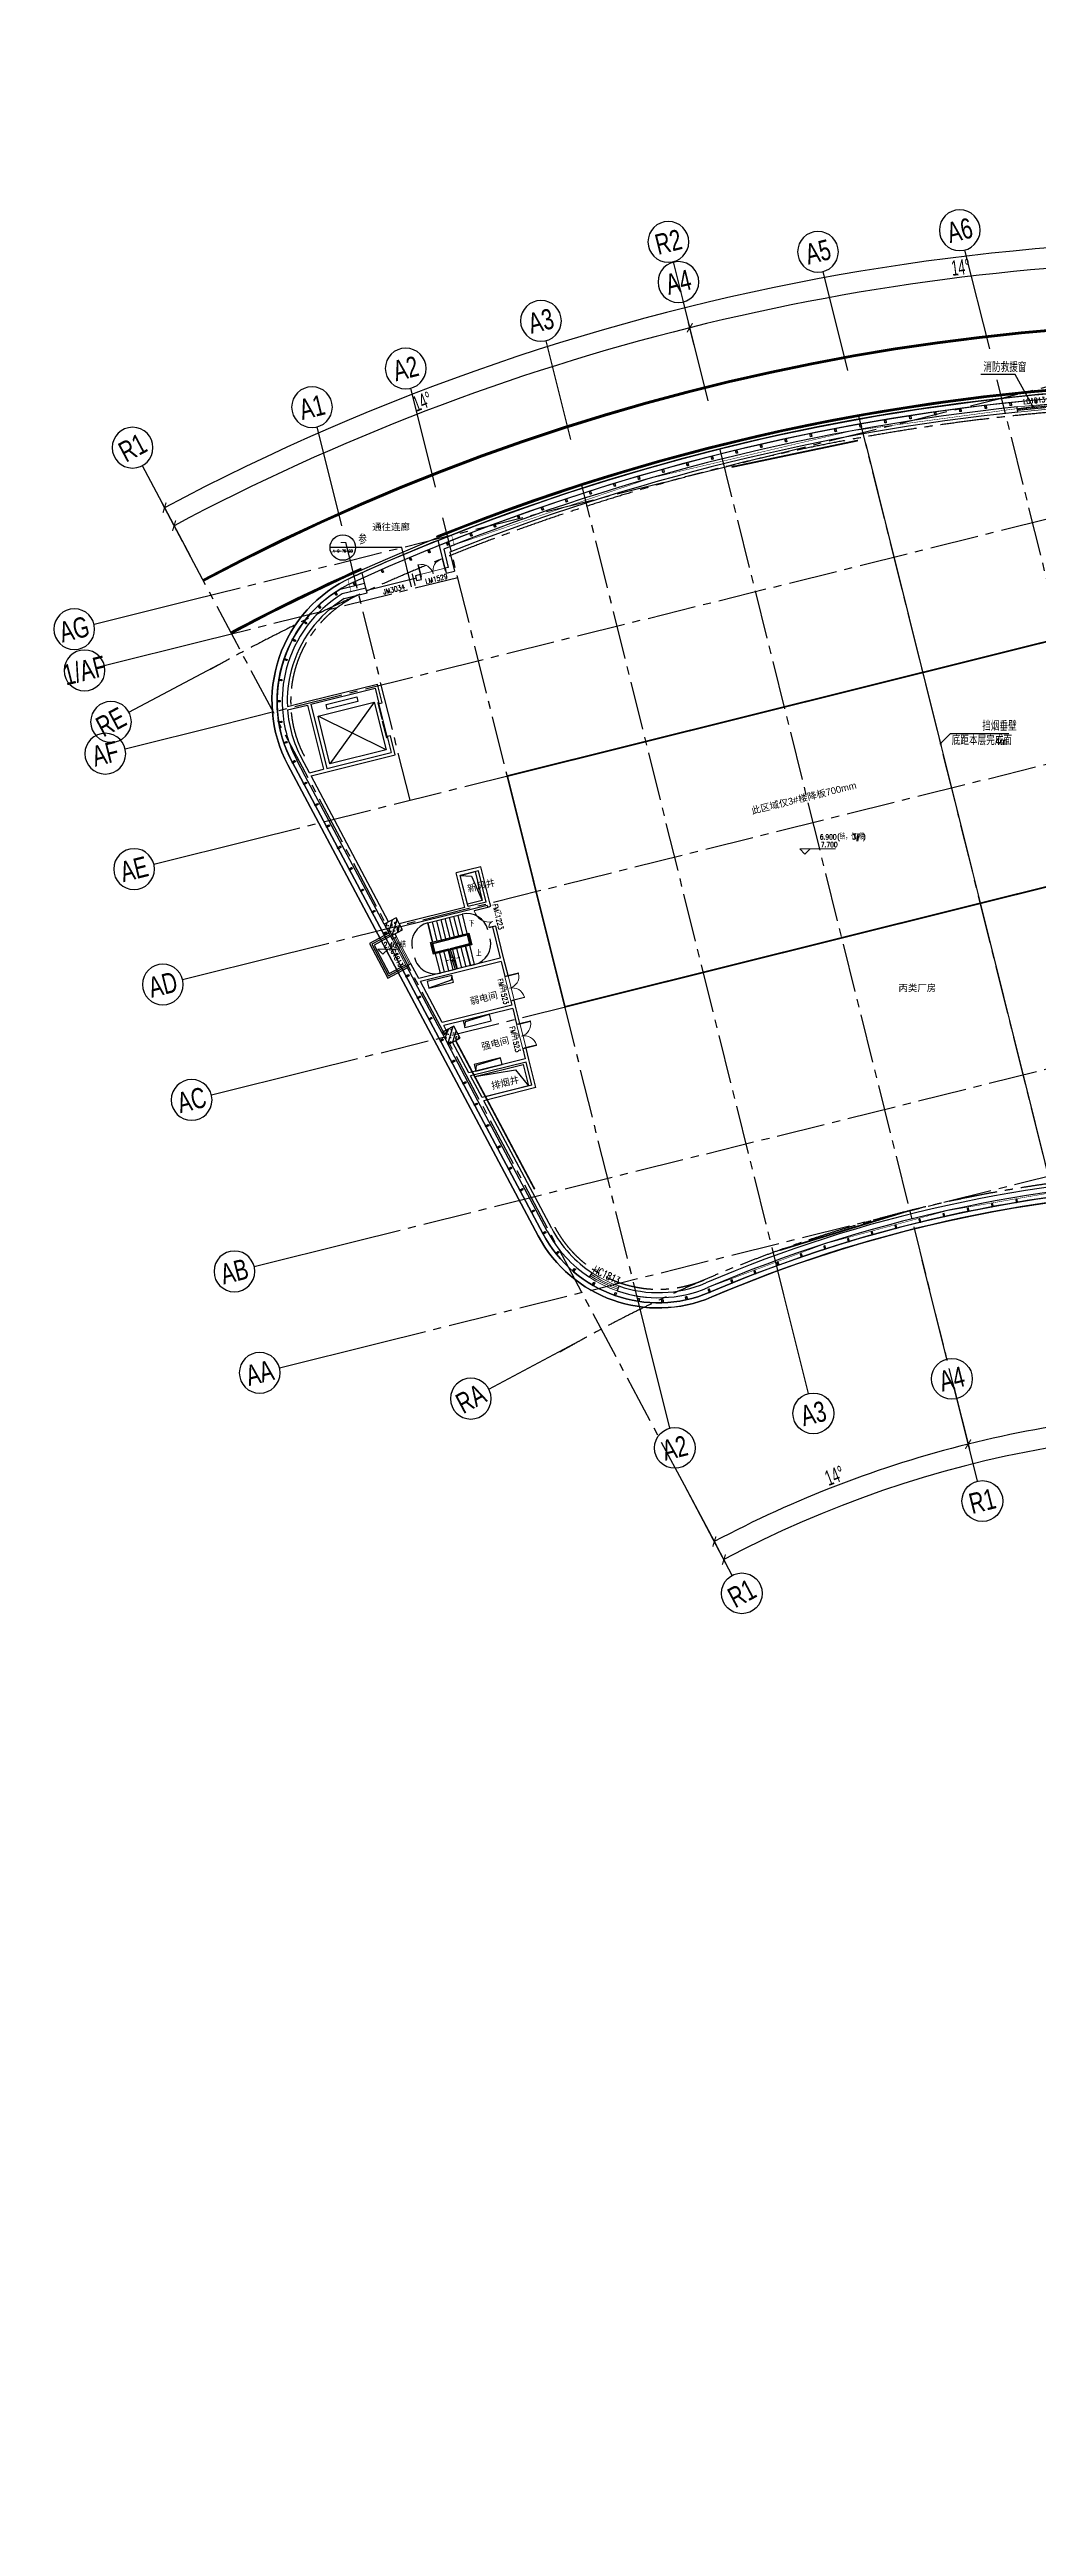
# Model space of a CAD drawing. Extents: x 138868 to 1251000, y -188972 to 132579.
# Drawn here: x 375368 to 433558, y -185972 to -40211 of the extents above; entities that cross this region are included whole.
import ezdxf
from ezdxf.enums import TextEntityAlignment as Align

# ---------------------------------------------------------------- set-up
doc = ezdxf.new("R2010")
doc.units = 0
doc.linetypes.add('CENTER2', pattern=[28.575, 19.05, -3.175, 3.175, -3.175])
doc.layers.get('0').update_dxf_attribs({"color": 8})
doc.layers.get('Defpoints').update_dxf_attribs({"color": 8})
for name, color, linetype in [('#幕墙线-平面', 8, 'Continuous'), ('#标注', 8, 'Continuous'), ('#结构边线+内凹外凸边线', 8, 'Continuous'), ('#轴线', 8, 'CENTER2'), ('A-FLOR', 8, 'Continuous'), ('A-FLOR-RAIL', 8, 'Continuous'), ('A-Hole', 8, 'Continuous'), ('A-OTHER', 8, 'Continuous'), ('A-ROOF', 8, 'Continuous'), ('COLUMN', 8, 'Continuous'), ('CURTWALL', 8, 'Continuous'), ('DIM_IDEN', 8, 'Continuous'), ('DIM_LEAD', 8, 'Continuous'), ('DIM_SYMB', 8, 'Continuous'), ('EVTR', 8, 'Continuous'), ('STAIR', 8, 'Continuous'), ('WINDOW_TEXT', 8, 'Continuous'), ('建-填充', 8, 'Continuous'), ('数据中心轮廓线', 8, 'Continuous')]:
    doc.layers.add(name, color=color, linetype=linetype)
for name, color, linetype, lineweight in [('A-WALL', 8, 'Continuous', 50), ('DIM_ELEV', 8, 'Continuous', 5), ('DOOR_FIRE', 8, 'Continuous', 13), ('DOOR_FIRE_TEXT', 8, 'Continuous', 9), ('PUB_TEXT', 8, 'Continuous', 5), ('WALL', 8, 'Continuous', 30), ('WINDOW', 8, 'Continuous', 13), ('阻尼器布置', 8, 'Continuous', 9)]:
    doc.layers.add(name, color=color, linetype=linetype, lineweight=lineweight)
doc.styles.add('_TCH_DIM', font='SIMPLEX', dxfattribs={"bigfont": 'GBCBIG'})
doc.styles.add('_TCH_LABEL', font='COMPLEX', dxfattribs={"bigfont": 'GBCBIG'})
doc.styles.add('_TCH_WINDOW', font='SIMPLEX', dxfattribs={"height": 3.5, "bigfont": 'GBCBIG'})
doc.styles.add('JHZX', font='jrs.shx', dxfattribs={"width": 0.6, "bigfont": 'jhz.shx'})
doc.styles.get("Standard").update_dxf_attribs({"font": 'arial.ttf'})
doc.dimstyles.new('JZBZ-300', dxfattribs={"dimscale": 300, "dimtxt": 3, "dimasz": 1.5, "dimexe": 1, "dimexo": 1, "dimgap": 0.5, "dimtad": 1, "dimdec": 0, "dimdsep": 46, "dimtxsty": 'JHZX', "dimblk1": 'ARCHTICK', "dimblk2": 'ARCHTICK', "dimsah": 1, "dimcen": 0, "dimclrd": 1, "dimclre": 1, "dimclrt": 2, "dimadec": 1, "dimazin": 2, "dimtfac": 1, "dimtdec": 0, "dimtix": 1, "dimtmove": 0, "dimatfit": 3, "dimfxl": 1, "dimtolj": 1, "dimlwd": -1, "dimlwe": -1, "dimarcsym": 1})

# ---------------------------------------------------------------- blocks, each defined once
blk = doc.blocks.new('Hole-3F')
at = {"layer": 'A-Hole'}
for points in [[(2800, 114550), (3350, 114550), (3350, 113700), (2800, 113700)], [(3650, 113700), (4650, 113700), (4650, 114050), (3650, 114050)], [(-7100, 112800), (-5600, 112800), (-5600, 113200), (-7100, 113200)], [(-5300, 113200), (-5300, 111600), (-4900, 111600), (-4900, 113200)], [(-3800, 113200), (-3800, 111600), (-3400, 111600), (-3400, 113200)], [(-46254, 91271), (-47710, 90908), (-47613, 90520), (-46158, 90883)], [(49262, 90934), (50718, 90571), (50621, 90183), (49165, 90545)], [(-45492, 88215), (-43940, 88602), (-44037, 88990), (-45589, 88603)], [(46560, 87949), (45007, 88336), (45104, 88724), (46656, 88337)], [(-44851, 85643), (-43299, 86031), (-43396, 86419), (-44948, 86032)], [(-42062, 86030), (-41747, 84768), (-44283, 84136), (-44912, 85319)], [(42062, 86030), (41747, 84768), (45009, 83955), (45678, 85128)], [(45919, 85377), (44366, 85764), (44463, 86153), (46015, 85765)]]:
    blk.add_lwpolyline(points, close=True, dxfattribs=at)
for points in [[(2800, 113700), (2904, 114443), (3350, 114550)], [(3650, 113700), (3723, 114006), (4650, 114050)], [(-7100, 112800), (-6983, 113123), (-5600, 113200)], [(-5300, 113200), (-4977, 113082), (-4900, 111600)], [(-3800, 113200), (-3477, 113082), (-3400, 111600)], [(-45342, 95466), (-45766, 97164), (-44892, 97382), (-44469, 95684), (-45342, 95466)], [(-45766, 97164), (-45103, 97108), (-44469, 95684)], [(45342, 95466), (45766, 97164), (44892, 97382), (44469, 95684), (45342, 95466)], [(45766, 97164), (45103, 97108), (44469, 95684)], [(-46254, 91271), (-46297, 90994), (-47613, 90520)], [(49262, 90934), (49304, 90656), (50621, 90183)], [(-45492, 88215), (-45457, 88557), (-44037, 88990)], [(46560, 87949), (46524, 88290), (45104, 88724)], [(-44851, 85643), (-44815, 85985), (-43396, 86419)], [(45919, 85377), (45883, 85719), (44463, 86153)], [(-44912, 85319), (-42520, 85713), (-41747, 84768)], [(45678, 85128), (42520, 85713), (41747, 84768)]]:
    blk.add_lwpolyline(points, dxfattribs=at)
blk = doc.blocks.new('$DORLIB2D$00000127')
for points in [[(-0.533, 0.795), (-0.533, 0.69)], [(-0.033, 0.795), (-0.533, 0.795)], [(-0.033, 0.795), (-0.033, 0.69)], [(0.533, 0.795), (0.033, 0.795)], [(0.033, 0.795), (0.033, 0.69)], [(0.533, 0.795), (0.533, 0.69)], [(-0.033, 0.69), (-0.533, 0.69)], [(0.5, 0.5), (-0.5, 0.5)], [(0.533, 0.69), (0.033, 0.69)]]:
    blk.add_lwpolyline(points)
blk = doc.blocks.new('$WINLIB2D$00000039')
for points in [[(-0.5, 0.5), (-0.5, -0.5)], [(0.5, 0.5), (-0.5, 0.5)], [(-0.5, 0.167), (0.5, 0.167)], [(-0.452, -0.167), (-0.5, 0.084)], [(-0.384, -0.167), (-0.448, 0.167)], [(-0.316, -0.167), (-0.38, 0.167)], [(-0.248, -0.167), (-0.312, 0.167)], [(-0.18, -0.167), (-0.244, 0.167)], [(-0.112, -0.167), (-0.176, 0.167)], [(-0.044, -0.167), (-0.108, 0.167)], [(0.024, -0.167), (-0.04, 0.167)], [(0.092, -0.167), (0.028, 0.167)], [(0.16, -0.167), (0.096, 0.167)], [(0.228, -0.167), (0.164, 0.167)], [(0.296, -0.167), (0.232, 0.167)], [(0.364, -0.167), (0.3, 0.167)], [(0.432, -0.167), (0.368, 0.167)], [(0.5, -0.167), (0.436, 0.167)], [(0.5, -0.5), (0.5, 0.5)], [(-0.5, -0.167), (0.5, -0.167)], [(0.5, -0.5), (-0.5, -0.5)]]:
    blk.add_lwpolyline(points)
blk = doc.blocks.new('$DorLib2D$00000213')
at = {"const_width": 0.02}
blk.add_lwpolyline([(0.5, 0), (-0.5, 0)], dxfattribs=at)
blk = doc.blocks.new('$DorLib2D$00000002')
for p, q in [((-0.5, 0), (-0.5, 0.4875)), ((-0.475, 0.4875), (-0.5, 0.4875)), ((-0.475, 0), (-0.475, 0.4875)), ((0.475, 0), (0.475, 0.4875)), ((0.475, 0.4875), (0.5, 0.4875)), ((0.5, 0), (0.5, 0.4875)), ((-0.5, 0), (-0.475, 0)), ((0.5, 0), (0.475, 0))]:
    blk.add_line(p, q)
for centre, start, end in [((-0.4875, 0), 0, 88.530716), ((0.4875, 0), 91.469284, 180)]:
    blk.add_arc(centre, 0.4875, start, end)
blk = doc.blocks.new('_FZH')
at = {"layer": '建-填充', "ltscale": 300}
h = blk.add_hatch(dxfattribs=at)
h.set_pattern_fill('钢筋混凝土', color=256, scale=0.125, angle=-90)
h.set_pattern_definition([(315, (-0.5, 0.5), (0.22097, 0.22097), []), (320, (-0.5, 0.5), (-0.07844, -0.89658), [0.09375, -1.03125]), (265, (-0.5, 0.5), (0.94024, 0.17344), [0.075, -0.825]), (10.45, (-0.5065, 0.4253), (0.8618, -0.72314), [0.07968, -0.87643]), (316.18, (-0.25, 0.5), (-0.2069, -1.3341), [0.1406, -1.5469]), (6.64, (-0.2672, 0.3888), (1.2176, -1.1683), [0.1195, -1.31464]), (261.18, (-0.25, 0.5), (1.2176, -1.1683), [0.1125, -1.2375]), (291, (-0.3125, 0.375), (-0.50327, -0.74613), [0.09375, -1.03125]), (236, (-0.3125, 0.375), (0.90644, -0.30414), [0.075, -0.825]), (341.45, (-0.3544, 0.3128), (0.40316, -1.0503), [0.07968, -0.87643]), (307.5, (-0.5, 0.5), (0.41612, -0.0152), [0, -0.815, 0, -0.8375, 0, -0.828125]), (277.5, (-0.5, 0.5), (0.49301, -0.32884), [0, -0.4775, 0, -0.79625, 0, -0.315625]), (237.5, (-0.5, 0.77875), (-0.028194, -0.66728), [0, -0.3125, 0, -0.975, 0, -1.29375]), (227.5, (-0.5, 0.90375), (0.12513, -0.72898), [0, -0.40625, 0, -0.6475, 0, -0.91875])])
h.paths.add_polyline_path([(-0.5, 0.5), (-0.5, -0.5), (0.5, -0.5), (0.5, 0.5)])
at = {"layer": '#结构边线+内凹外凸边线'}
blk.add_lwpolyline([(-0.5, -0.5), (0.5, -0.5), (0.5, 0.5), (-0.5, 0.5)], close=True, dxfattribs=at)
blk = doc.blocks.new('$DorLib2D$00000225')
for p, q in [((-0.5, 0), (-0.5, 0.25)), ((-0.48, 0.25), (-0.5, 0.25)), ((-0.48, 0), (-0.48, 0.25)), ((0.48, 0), (0.48, 0.75)), ((0.48, 0.75), (0.5, 0.75)), ((0.5, 0), (0.5, 0.75)), ((-0.48, 0), (-0.5, 0)), ((0.48, 0), (0.5, 0))]:
    blk.add_line(p, q)
for centre, radius, start, end in [((-0.5, 0), 0.251, 359.7899, 84.0974), ((0.5, 0), 0.755, 92.2493, 179.7238)]:
    blk.add_arc(centre, radius, start, end)
blk = doc.blocks.new('$WINLIB2D$00000001')
for points in [[(-0.5, 0.5), (-0.5, -0.5)], [(-0.5, 0.5), (0.5, 0.5)], [(0.5, 0.167), (-0.5, 0.167)], [(0.5, -0.5), (0.5, 0.5)], [(0.5, -0.167), (-0.5, -0.167)], [(-0.5, -0.5), (0.5, -0.5)]]:
    blk.add_lwpolyline(points)
blk = doc.blocks.new('A$Cc1d04372')
at = {"layer": 'A-FLOR', "const_width": 30}
blk.add_lwpolyline([(-2418, -45637, 0.0937485), (-31202, -51996, -0.3897332), (-40647, -48667), (-55380, -20959, -0.3965352), (-52710, -11174), (-52194, -11045), (-52378, -10307, -0.0137354), (-46276, -7706), (-46130, -8293, -0.073062), (-10644, 47)], format="xyb", dxfattribs=at)
at = {"layer": 'A-FLOR', "const_width": 100}
blk.add_lwpolyline([(-42997, -21892), (-39610, -35476), (-7008, -27348), (-10395, -13764), (-42997, -21892)], dxfattribs=at)
at = {"layer": 'A-FLOR'}
for radius, start, end in [(129750, 47, 118), (126150, 47, 118), (126000, 111.93764, 114.14794), (125400, 111.53221, 111.65432)]:
    blk.add_arc((0, -124900), radius, start, end, dxfattribs=at)
at = {"layer": 'A-FLOR-RAIL'}
for p, q in [((-47122, -7828), (-47141, -7781)), ((-51595, -9729), (-51615, -9683))]:
    blk.add_line(p, q, dxfattribs=at)
blk.add_lwpolyline([(-45172, -33050), (-44920, -32987), (-45223, -31774), (-45475, -31837)], close=True, dxfattribs=at)
for radius, start, end in [(129700, 47, 118), (129650, 47, 118), (126250, 68.07502, 111.92498), (126200, 68.07502, 111.92498), (126250, 114.13169, 118), (126200, 114.13169, 118)]:
    blk.add_arc((0, -124900), radius, start, end, dxfattribs=at)
at = {"layer": 'A-OTHER', "ltscale": 0.5}
for centre, start, end in [((-47374, -31744), 104, 194), ((-45356, -31240), 14, 104), ((-45223, -31774), 284, 14), ((-47241, -32277), 194, 284)]:
    blk.add_arc(centre, 1250, start, end, dxfattribs=at)
at = {"layer": 'A-ROOF'}
for points in [[(-49918, -31232), (-50977, -31795), (-49991, -33649), (-48932, -33086)], [(-49871, -31320), (-50842, -31836), (-49950, -33514), (-48979, -32998)]]:
    blk.add_lwpolyline(points, dxfattribs=at)
at = {"layer": 'A-WALL', "const_width": 75}
blk.add_lwpolyline([(-11155, -45438), (-21900, -2340)], dxfattribs=at)
at = {"layer": 'CURTWALL'}
blk.add_line((-52827, -10893), (-51394, -10536), dxfattribs=at)
blk.add_lwpolyline([(-750, -45904, 0.099047), (-31083, -52272, -0.3897333), (-40912, -48808), (-55645, -21100, -0.3982974), (-52827, -10893, -0.3982974)], format="xyb", dxfattribs=at)
blk.add_lwpolyline([(-49965, -31143), (-51112, -31754), (-50033, -33784), (-48885, -33174)], dxfattribs=at)
blk.add_arc((0, -124900), 125700, 68.04329, 111.95671, dxfattribs=at)
at = {"layer": 'DIM_ELEV'}
for p, q in [((-25482, -26481), (-25782, -26181)), ((-25782, -26181), (-23682, -26181)), ((-25482, -26481), (-25782, -26181)), ((-25782, -26181), (-23682, -26181)), ((-25482, -26481), (-25782, -26181)), ((-25782, -26181), (-23682, -26181)), ((-25482, -26481), (-25182, -26181)), ((-25482, -26481), (-25182, -26181)), ((-25482, -26481), (-25182, -26181)), ((-50316, -32379), (-50616, -32079)), ((-50616, -32079), (-49405, -32079)), ((-50316, -32379), (-50016, -32079))]:
    blk.add_line(p, q, dxfattribs=at)
at = {"layer": 'DIM_IDEN'}
for p, q in [((-51927, -8446), (-53427, -8446)), ((-49212, -8446), (-51927, -8446)), ((-48635, -10757), (-49212, -8446))]:
    blk.add_line(p, q, dxfattribs=at)
at = {"layer": 'DIM_IDEN', "const_width": 75}
blk.add_lwpolyline([(-48417, -10702), (-48599, -9975)], dxfattribs=at)
at = {"layer": 'DIM_IDEN'}
blk.add_circle((-52677, -8446), 750, dxfattribs=at)
at = {"layer": 'DIM_LEAD'}
for p, q in [((-13119, 1736), (-15140, 1736)), ((-12083, -153), (-13119, 1736)), ((-17501, -19987), (-16915, -19381)), ((-16915, -19381), (-13479, -19381))]:
    blk.add_line(p, q, dxfattribs=at)
at = {"layer": 'DIM_LEAD', "const_width": 60}
for points in [[(-12069, -179, 1), (-12098, -126, 1)], [(-17521, -20008, 1), (-17480, -19965, 1)]]:
    blk.add_lwpolyline(points, format="xyb", close=True, dxfattribs=at)
at = {"layer": 'DIM_SYMB'}
for points in [[(-45381, -30603, 0, 0, 0), (-48156, -31294, 0, 0, 0), (-47720, -33041, 0, 0, 0), (-46333, -32695, 0, 80, 0), (-46624, -32768, 0, 0, 0)], [(-44945, -32349, 0, 0, 0), (-46080, -32632, 0, 80, 0), (-45789, -32560, 0, 0, 0)]]:
    blk.add_lwpolyline(points, format="xyseb", dxfattribs=at)
at = {"layer": 'DOOR_FIRE'}
for p, q in [((-42787, -35135, 200), (-43150, -33679, 200)), ((-42593, -35086, 200), (-42956, -33631, 200)), ((-42086, -37949, 200), (-42448, -36493, 200)), ((-41892, -37900, 200), (-42254, -36445, 200))]:
    blk.add_line(p, q, dxfattribs=at)
at = {"layer": 'EVTR'}
for p, q in [((-53665, -17673), (-51860, -17223)), ((-51860, -17223), (-51791, -17499)), ((-54128, -18376), (-50829, -17553)), ((-50133, -20348), (-54128, -18376)), ((-53432, -21170), (-54128, -18376)), ((-53596, -17949), (-53665, -17673)), ((-51791, -17499), (-53596, -17949)), ((-50829, -17553), (-53432, -21170)), ((-50829, -17553), (-50133, -20348)), ((-50829, -17553), (-50133, -20348)), ((-50133, -20348), (-53432, -21170))]:
    blk.add_line(p, q, dxfattribs=at)
at = {"layer": 'STAIR'}
for p, q in [((-47676, -30531), (-45658, -30028)), ((-47393, -31666), (-47676, -30531)), ((-47676, -30531), (-47374, -31744)), ((-47424, -30468), (-47121, -31681)), ((-47172, -30405), (-46869, -31618)), ((-46919, -30342), (-46617, -31555)), ((-46667, -30279), (-46365, -31492)), ((-46415, -30216), (-46112, -31429)), ((-46163, -30153), (-45860, -31366)), ((-45910, -30090), (-45608, -31303)), ((-45658, -30028), (-45356, -31240)), ((-47510, -31695), (-45258, -31134)), ((-47338, -32384), (-47510, -31695)), ((-47437, -31739), (-45302, -31206)), ((-47294, -32311), (-47437, -31739)), ((-47236, -32297), (-47379, -31724)), ((-47374, -31744), (-45356, -31240)), ((-45087, -31823), (-47338, -32384)), ((-45159, -31779), (-47294, -32311)), ((-45223, -31774), (-46366, -32059)), ((-46178, -32594), (-46366, -32059)), ((-45929, -33239), (-46232, -32026)), ((-45677, -33176), (-45979, -31963)), ((-45425, -33113), (-45727, -31900)), ((-45172, -33050), (-45475, -31837)), ((-45356, -31240), (-45223, -31774)), ((-45302, -31206), (-45159, -31779)), ((-45258, -31134), (-45087, -31823)), ((-44920, -32987), (-45223, -31774)), ((-46464, -32084), (-47241, -32277)), ((-46938, -33490), (-47241, -32277)), ((-46686, -33427), (-46988, -32214)), ((-46047, -33268), (-46938, -33490)), ((-46434, -33364), (-46736, -32151)), ((-46181, -33301), (-46484, -32089)), ((-46281, -32602), (-46464, -32084)), ((-46303, -32758), (-46095, -32587)), ((-46125, -32744), (-46303, -32758)), ((-46095, -32587), (-46281, -32602)), ((-46047, -33268), (-46228, -32752)), ((-45949, -33244), (-46125, -32744)), ((-44920, -32987), (-45949, -33244))]:
    blk.add_line(p, q, dxfattribs=at)
at = {"layer": 'WALL'}
for p, q in [((-12963, -473), (-12992, -175)), ((-46739, -8536), (-46470, -9618)), ((-46385, -8717), (-46106, -9836)), ((-48119, -10029), (-48410, -10101)), ((-48410, -10101), (-48338, -10393)), ((-48047, -10320), (-48119, -10029)), ((-46470, -9618), (-46664, -9666)), ((-46664, -9666), (-46591, -9957)), ((-46591, -9957), (-46106, -9836)), ((-51321, -10827), (-52710, -11174)), ((-52592, -11453), (-51249, -11118)), ((-51249, -11118), (-51321, -10827)), ((-48338, -10393), (-48047, -10320)), ((-54709, -17495), (-50633, -16479)), ((-54563, -17665), (-50779, -16721)), ((-50779, -16721), (-50553, -17628)), ((-50359, -17580), (-50633, -16479)), ((-55939, -17802), (-54709, -17495)), ((-55927, -18005), (-54757, -17713)), ((-54757, -17713), (-53814, -21497)), ((-54563, -17665), (-53620, -21449)), ((-50553, -17628), (-50359, -17580)), ((-49875, -19521), (-50069, -19569)), ((-50069, -19569), (-49836, -20505)), ((-49593, -20651), (-49875, -19521)), ((-54884, -21892), (-55380, -20959)), ((-54644, -21704), (-55115, -20818)), ((-54644, -21704), (-53814, -21497)), ((-54547, -21886), (-53668, -21667)), ((-53668, -21667), (-49593, -20651)), ((-53620, -21449), (-49836, -20505)), ((-50246, -30614), (-54884, -21892)), ((-49981, -30473), (-54547, -21886)), ((-44553, -27227), (-46008, -27590)), ((-45500, -29627), (-46008, -27590)), ((-44698, -27469), (-45766, -27736)), ((-44239, -29313), (-44698, -27469)), ((-44020, -29362), (-44553, -27227)), ((-45306, -29579), (-45766, -27736)), ((-45500, -29627), (-49354, -30588)), ((-45355, -29797), (-49257, -30770)), ((-44190, -29507), (-45355, -29797)), ((-44239, -29313), (-45306, -29579)), ((-44190, -29507), (-44166, -29604)), ((-44166, -29604), (-43972, -29556)), ((-43972, -29556), (-44020, -29362)), ((-49871, -31320), (-49777, -31497)), ((-49777, -31497), (-49512, -31356)), ((-49512, -31356), (-49606, -31179)), ((-43682, -30720), (-43876, -30768)), ((-43876, -30768), (-43416, -32612)), ((-43198, -32661), (-43682, -30720)), ((-48667, -32945), (-48932, -33086)), ((-48932, -33086), (-48448, -33995)), ((-48209, -33807), (-48667, -32945)), ((-43416, -32612), (-48209, -33807)), ((-43368, -32806), (-48112, -33989)), ((-43368, -32806), (-43150, -33679)), ((-42956, -33631), (-43198, -32661)), ((-47071, -36585), (-48448, -33995)), ((-46830, -36400), (-48112, -33989)), ((-43150, -33679), (-42956, -33631)), ((-42727, -35377), (-46830, -36400)), ((-42678, -35571), (-46733, -36582)), ((-42593, -35086), (-42787, -35135)), ((-42787, -35135), (-42727, -35377)), ((-42678, -35571), (-42448, -36493)), ((-42508, -35426), (-42593, -35086)), ((-42254, -36445), (-42508, -35426)), ((-46859, -36983), (-47071, -36585)), ((-46594, -36843), (-46733, -36582)), ((-46617, -37225), (-46617, -37225)), ((-46600, -37258), (-46600, -37258)), ((-46583, -37290), (-46583, -37290)), ((-46583, -37290), (-46583, -37290)), ((-46576, -37304), (-46576, -37304)), ((-46568, -37318), (-46568, -37318)), ((-46568, -37318), (-46568, -37318)), ((-45497, -39546), (-46484, -37690)), ((-46431, -37284), (-46431, -37284)), ((-46293, -37249), (-46293, -37249)), ((-45257, -39358), (-46219, -37549)), ((-42448, -36493), (-42254, -36445)), ((-41940, -38531), (-45257, -39358)), ((-41892, -38725), (-45160, -39540)), ((-41892, -37900), (-42086, -37949)), ((-42086, -37949), (-41940, -38531)), ((-41722, -38579), (-41892, -37900)), ((-41553, -40083), (-41892, -38725)), ((-41311, -40229), (-41722, -38579)), ((-44723, -41001), (-45497, -39546)), ((-44483, -40814), (-45160, -39540)), ((-41553, -40083), (-44483, -40814)), ((-41311, -40229), (-44386, -40996)), ((-40647, -48667), (-44723, -41001)), ((-40382, -48526), (-44386, -40996)), ((-38169, -51382), (-38005, -51132)), ((-36438, -51902), (-36536, -52185))]:
    blk.add_line(p, q, dxfattribs=at)
for centre, radius, start, end in [((0, -124900), 125400, 95.94681, 111.8836), ((0, -124900), 125100, 95.9478, 111.76394), ((-48846, -17485), 7400, 121.48009, 165.29242), ((-48846, -17485), 7100, 121.8485, 165.2924), ((-48846, -17485), 7400, 165.29308, 183.67506), ((-48846, -17485), 7100, 165.29309, 182.55871), ((-48846, -17485), 7400, 183.67506, 208), ((-48846, -17485), 7100, 184.20086, 208), ((0, -124900), 79600, 91.62241, 113.17007), ((0, -124900), 79300, 91.62405, 113.17007), ((-34113, -45193), 7400, 208, 236.76116), ((-34113, -45193), 7100, 208, 236.76116), ((-34113, -45193), 7400, 250.88889, 293.17007), ((-34113, -45193), 7100, 250.88889, 293.17007)]:
    blk.add_arc(centre, radius, start, end, dxfattribs=at)
at = {"layer": 'WINDOW'}
blk.add_line((-48119, -10029), (-46664, -9666), dxfattribs=at)
for radius in [7400, 7300, 7200, 7100]:
    blk.add_arc((-34113, -45193), radius, 236.76116, 250.88889, dxfattribs=at)
at = {"layer": '数据中心轮廓线'}
for p, q in [((-46664, -9666), (-47073, -8024)), ((-51321, -10827), (-51546, -9926)), ((-41177, -48949), (-55910, -21240))]:
    blk.add_line(p, q, dxfattribs=at)
for points in [[(-47073, -8024, -0.0744216), (-10791, 637), (-8338, -9200), (8338, -9200), (10791, 637, -0.0744216), (47073, -8024, -0.0742195)], [(-2747, -46248, 0.0926355), (-30965, -52548, -0.3897333), (-41177, -48949), (-55910, -21240, -0.4324632), (-52158, -10202, -0.0013318), (-51546, -9926)]]:
    blk.add_lwpolyline(points, format="xyb", dxfattribs=at)
for centre, radius, start, end in [((0, -124900), 126000, 68.06236, 111.93764), ((0, -124900), 126000, 114.14794, 114.45317), ((-34113, -45193), 8000, 208, 293.17007)]:
    blk.add_arc(centre, radius, start, end, dxfattribs=at)
at = {"layer": '阻尼器布置', "ltscale": 0.5, "const_width": 100}
for points in [[(-29807, -3712), (-22365, -2147)], [(-41386, -46212), (-46042, -37455)], [(-19699, -47569), (-26974, -49795)]]:
    blk.add_lwpolyline(points, dxfattribs=at)
at = {"layer": 'A-Hole'}
blk.add_blockref('Hole-3F', (0, -124900), dxfattribs=at)
at = {"layer": 'COLUMN'}
for p, xscale, yscale, zscale, rotation in [((-49705, -30779), 800.0000000002522, 800.0000000002522, 800.0000000002522, 117.9999999999917), ((-46318, -37149), 799.9999999999372, 799.9999999999372, 799.9999999999372, 117.9999999999848)]:
    blk.add_blockref('_FZH', p, dxfattribs=dict(at, xscale=xscale, yscale=yscale, zscale=zscale, rotation=rotation))
at = {"layer": 'DOOR_FIRE', "zscale": 200}
for name, p, xscale, yscale, rotation in [('$DorLib2D$00000225', (-43924, -30162), 1200, 1200, 104.0000000000026), ('$DorLib2D$00000002', (-42872, -34383), -1500, 1500, 284.0000000000015), ('$DorLib2D$00000002', (-42170, -37197), -1500, 1500, 284.0000000000025)]:
    blk.add_blockref(name, p, dxfattribs=dict(at, xscale=xscale, yscale=yscale, rotation=rotation))
at = {"layer": 'WINDOW'}
ref = blk.add_blockref('$WINLIB2D$00000039', (-12082, -237), dxfattribs=dict(at, xscale=1800, yscale=300, zscale=-1800, rotation=5.535592814334187))
ref.add_attrib('A', 'LC1813', (-12627, -7), dxfattribs={"layer": 'WINDOW_TEXT', "height": 297.5, "rotation": 5.53559, "style": '_TCH_WINDOW', "width": 0.705882})
ref = blk.add_blockref('$DorLib2D$00000002', (-47355, -9993), dxfattribs=dict(at, xscale=1500, yscale=1500, zscale=1500, rotation=13.99999999998238))
ref.add_attrib('A', 'LM1529', (-47773, -10591), dxfattribs={"layer": 'WINDOW_TEXT', "height": 297.5, "rotation": 14, "style": '_TCH_WINDOW', "width": 0.705882})
ref = blk.add_blockref('$DorLib2D$00000213', (-49829, -10610), dxfattribs=dict(at, xscale=-3000, yscale=3000, zscale=-3000, rotation=13.99999999998236))
ref.add_attrib('A', 'JM3034', (-50272, -11213), dxfattribs={"layer": 'WINDOW_TEXT', "height": 297.5, "rotation": 14, "style": '_TCH_WINDOW', "width": 0.705882})
at = {"layer": 'WINDOW', "xscale": 2000, "yscale": 200, "zscale": -2000, "rotation": 103.9999999999802}
blk.add_blockref('$DORLIB2D$00000127', (-50214, -18575), dxfattribs=at)
at = {"layer": 'WINDOW'}
ref = blk.add_blockref('$WINLIB2D$00000001', (-49222, -32221), dxfattribs=dict(at, xscale=1800, yscale=300, zscale=1800, rotation=118.0000000000011))
ref.add_attrib('A', 'LC1813', (-49972, -32024), dxfattribs={"layer": 'WINDOW_TEXT', "height": 297.5, "rotation": 298, "style": '_TCH_WINDOW', "width": 0.705882})
at = {"layer": 'DOOR_FIRE_TEXT', "style": '_TCH_WINDOW', "width": 0.705882}
for s, p in [('FM', (-43874, -29453)), ('1223', (-43713, -30099)), ('FM', (-43575, -33854)), ('1523', (-43414, -34500)), ('FM', (-42874, -36668)), ('1523', (-42713, -37314))]:
    blk.add_text(s, height=297.5, rotation=284, dxfattribs=at).set_placement(p)
at = {"layer": 'DOOR_FIRE_TEXT', "style": '_TCH_WINDOW'}
for s, p in [('乙', (-43772, -29861)), ('甲', (-43474, -34262)), ('甲', (-42772, -37076))]:
    blk.add_text(s, height=338, rotation=284, dxfattribs=at).set_placement(p)
at = {"layer": 'PUB_TEXT', "style": '_TCH_DIM'}
for s, height, p in [('消防救援窗', 506.4, (-14982, 1893)), ('参', 506, (-51769, -8250)), ('挡烟垂壁', 506.4, (-15050, -19223)), ('底距本层完成面', 506.4, (-16847, -20063)), ('结，仅', 337.6, (-23442, -25621)), ('结，仅', 337.6, (-23442, -25621)), ('结，仅', 337.6, (-23442, -25621)), ('楼', 338, (-22315, -25621)), ('楼', 338, (-22315, -25621)), ('楼', 338, (-22315, -25621)), ('下', 338, (-45279, -30752)), ('结', 338, (-49305, -31974)), ('上', 338, (-44843, -32499))]:
    blk.add_text(s, height=height, dxfattribs=at).set_placement(p)
at = {"layer": 'PUB_TEXT'}
blk.add_text('通往连廊', height=396.5, dxfattribs=at).set_placement((-50949, -7430))
at = {"layer": 'PUB_TEXT', "style": '_TCH_LABEL'}
blk.add_text('A-0-70-03', height=127, dxfattribs=at).set_placement((-53261, -8711), (-52093, -8711), align=Align.FIT)
at = {"layer": 'PUB_TEXT', "style": '_TCH_LABEL', "width": 0.777778}
blk.add_text('-', height=522, dxfattribs=at).set_placement((-52851, -8363), (-52503, -8363), align=Align.FIT)
at = {"layer": 'PUB_TEXT', "style": '_TCH_DIM', "width": 0.705882}
for s, height, p in [('4m', 446.2, (-14267, -20063)), ('6.900', 297.5, (-24612, -25621)), ('6.900', 297.5, (-24612, -25621)), ('6.900', 297.5, (-24612, -25621)), ('7.700', 297.5, (-24552, -26076)), ('7.700', 297.5, (-24552, -26076)), ('7.700', 297.5, (-24552, -26076)), ('(', 298, (-23582, -25621)), ('(', 298, (-23582, -25621)), ('(', 298, (-23582, -25621)), ('3#', 297.5, (-22705, -25621)), ('3#', 297.5, (-22705, -25621)), ('3#', 297.5, (-22705, -25621)), (')', 298, (-22069, -25621)), (')', 298, (-22069, -25621)), (')', 298, (-22069, -25621)), ('2.400', 297.5, (-50275, -31974))]:
    blk.add_text(s, height=height, dxfattribs=at).set_placement(p)
at = {"layer": 'PUB_TEXT'}
for s, height, rotation, p in [('此区域仅3#楼降板700mm', 396.52, 13.87445, (-28583, -24136)), ('新风井', 396.5, 13.87445, (-45298, -28733)), ('弱电间', 396.5, 13.87445, (-45145, -35354)), ('丙类厂房', 396.5, 360, (-19980, -34563)), ('强电间', 396.5, 13.87445, (-44470, -38019)), ('排烟井', 396.5, 13.87445, (-43889, -40328))]:
    blk.add_text(s, height=height, rotation=rotation, dxfattribs=at).set_placement(p)
at = {"layer": 'WINDOW_TEXT', "style": '_TCH_WINDOW', "width": 0.705882}
blk.add_text('HC1813', height=446.2, rotation=333.82503, dxfattribs=at).set_placement((-37995, -51093))
blk = doc.blocks.new('*U3166')
blk.add_line((0, -20), (0, 0))
blk.add_circle((0, -24), 4)
at = {"style": 'JHZX', "width": 0.75}
blk.add_attdef('AXES', text='', height=4, dxfattribs=at).set_placement((0, -24), align=Align.MIDDLE_CENTER)
blk = doc.blocks.new('*U3167')
blk.add_line((20, 0), (0, 0))
blk.add_circle((24, 0), 4)
at = {"style": 'JHZX', "width": 0.75}
blk.add_attdef('AXES', text='', height=4, dxfattribs=at).set_placement((24, 0), align=Align.MIDDLE_CENTER)
blk = doc.blocks.new('_ARCHTICK')
at = {"color": 0, "linetype": 'ByBlock', "const_width": 0.15}
blk.add_lwpolyline([(-0.5, -0.5), (0.5, 0.5)], dxfattribs=at)
blk = doc.blocks.new('*D3352')
at = {"layer": '#标注', "ltscale": 300, "transparency": 16777216}
for p, q in [((412865, -124967), (415189, -129338)), ((492422, -135441), (489046, -139061))]:
    blk.add_line(p, q, dxfattribs=at)
blk.add_arc((445302, -185972), 64442, 47, 118, dxfattribs=at)
at = {"layer": 'Defpoints', "color": 0, "ltscale": 300, "transparency": 16777216}
for p in [(412725, -124703), (466636, -125164), (492627, -135222), (445302, -185972)]:
    blk.add_point(p, dxfattribs=at)
at = {"layer": '#标注', "ltscale": 300, "transparency": 16777216, "xscale": 450, "yscale": 450, "zscale": 450}
for p, rotation in [((415049, -129073), 207.9999999999996), ((489251, -138842), 316.999999993665)]:
    blk.add_blockref('_ARCHTICK', p, dxfattribs=dict(at, rotation=rotation))
at = {"layer": '#标注', "ltscale": 300, "transparency": 16777216, "insert": (453792, -121487), "char_height": 900, "attachment_point": 5, "rotation": 352.5, "style": 'JHZX'}
blk.add_mtext('\\A1;71°', dxfattribs=at)
blk = doc.blocks.new('*D3356')
at = {"layer": '#标注', "ltscale": 300, "transparency": 16777216}
for p, q in [((445302, -116880), (445302, -120630)), ((428587, -118932), (429494, -122571))]:
    blk.add_line(p, q, dxfattribs=at)
blk.add_arc((445302, -185972), 65642, 90, 104, dxfattribs=at)
at = {"layer": 'Defpoints', "color": 0, "ltscale": 300, "transparency": 16777216}
for p in [(445302, -116580), (428515, -118641), (439961, -120548), (445302, -185972)]:
    blk.add_point(p, dxfattribs=at)
at = {"layer": '#标注', "ltscale": 300, "transparency": 16777216, "xscale": 450, "yscale": 450, "zscale": 450}
for p, rotation in [((445302, -120330), 359.9999999999997), ((429422, -122280), 194.0000000000006)]:
    blk.add_blockref('_ARCHTICK', p, dxfattribs=dict(at, rotation=rotation))
at = {"layer": '#标注', "ltscale": 300, "transparency": 16777216, "insert": (437229, -120224), "char_height": 900, "attachment_point": 5, "rotation": 7, "style": 'JHZX'}
blk.add_mtext('\\A1;14°', dxfattribs=at)
blk = doc.blocks.new('*D3357')
at = {"layer": '#标注', "ltscale": 300, "transparency": 16777216}
for p, q in [((428587, -118932), (429494, -122571)), ((412865, -124967), (414626, -128278))]:
    blk.add_line(p, q, dxfattribs=at)
blk.add_arc((445302, -185972), 65642, 104, 118, dxfattribs=at)
at = {"layer": 'Defpoints', "color": 0, "ltscale": 300, "transparency": 16777216}
for p in [(428515, -118641), (424293, -123783), (412725, -124703), (445302, -185972)]:
    blk.add_point(p, dxfattribs=at)
at = {"layer": '#标注', "ltscale": 300, "transparency": 16777216, "xscale": 450, "yscale": 450, "zscale": 450}
for p, rotation in [((429422, -122280), 14.00000000000085), ((414485, -128014), 207.9999999999996)]:
    blk.add_blockref('_ARCHTICK', p, dxfattribs=dict(at, rotation=rotation))
at = {"layer": '#标注', "ltscale": 300, "transparency": 16777216, "insert": (421563, -124130), "char_height": 900, "attachment_point": 5, "rotation": 21, "style": 'JHZX'}
blk.add_mtext('\\A1;14°', dxfattribs=at)
blk = doc.blocks.new('*D3358')
at = {"layer": '#标注', "ltscale": 300, "transparency": 16777216}
for p, q in [((383191, -69158), (381994, -66906)), ((535530, -89214), (537269, -87349))]:
    blk.add_line(p, q, dxfattribs=at)
blk.add_arc((445302, -185972), 134550, 47, 118, dxfattribs=at)
at = {"layer": 'Defpoints', "color": 0, "ltscale": 300, "transparency": 16777216}
for p in [(489847, -59009), (383332, -69423), (535326, -89433), (445302, -185972)]:
    blk.add_point(p, dxfattribs=at)
at = {"layer": '#标注', "ltscale": 300, "transparency": 16777216, "xscale": 450, "yscale": 450, "zscale": 450}
for p, rotation in [((382135, -67171), 207.9999999999995), ((537065, -87568), 316.999999993665)]:
    blk.add_blockref('_ARCHTICK', p, dxfattribs=dict(at, rotation=rotation))
at = {"layer": '#标注', "ltscale": 300, "transparency": 16777216, "insert": (462943, -51978), "char_height": 900, "attachment_point": 5, "rotation": 352.5, "style": 'JHZX'}
blk.add_mtext('\\A1;71°', dxfattribs=at)
blk = doc.blocks.new('*D3362')
at = {"layer": '#标注', "ltscale": 300, "transparency": 16777216}
for p, q in [((445302, -53672), (445302, -52322)), ((413296, -57601), (412969, -56292))]:
    blk.add_line(p, q, dxfattribs=at)
blk.add_arc((445302, -185972), 133350, 90, 104, dxfattribs=at)
at = {"layer": 'Defpoints', "color": 0, "ltscale": 300, "transparency": 16777216}
for p in [(434453, -53064), (445302, -53972), (413368, -57893), (445302, -185972)]:
    blk.add_point(p, dxfattribs=at)
at = {"layer": '#标注', "ltscale": 300, "transparency": 16777216, "xscale": 450, "yscale": 450, "zscale": 450}
for p, rotation in [((445302, -52622), 359.9999999999997), ((413042, -56583), 194.0000000000008)]:
    blk.add_blockref('_ARCHTICK', p, dxfattribs=dict(at, rotation=rotation))
at = {"layer": '#标注', "ltscale": 300, "transparency": 16777216, "insert": (428978, -53020), "char_height": 900, "attachment_point": 5, "rotation": 7, "style": 'JHZX'}
blk.add_mtext('\\A1;14°', dxfattribs=at)
blk = doc.blocks.new('*D3363')
at = {"layer": '#标注', "ltscale": 300, "transparency": 16777216}
for p, q in [((413296, -57601), (412969, -56292)), ((383191, -69158), (382557, -67966))]:
    blk.add_line(p, q, dxfattribs=at)
blk.add_arc((445302, -185972), 133350, 104, 118, dxfattribs=at)
at = {"layer": 'Defpoints', "color": 0, "ltscale": 300, "transparency": 16777216}
for p in [(413368, -57893), (402622, -59636), (383332, -69423), (445302, -185972)]:
    blk.add_point(p, dxfattribs=at)
at = {"layer": '#标注', "ltscale": 300, "transparency": 16777216, "xscale": 450, "yscale": 450, "zscale": 450}
for p, rotation in [((413042, -56583), 14.00000000000067), ((382698, -68231), 207.9999999999995)]:
    blk.add_blockref('_ARCHTICK', p, dxfattribs=dict(at, rotation=rotation))
at = {"layer": '#标注', "ltscale": 300, "transparency": 16777216, "insert": (397299, -60918), "char_height": 900, "attachment_point": 5, "rotation": 21, "style": 'JHZX'}
blk.add_mtext('\\A1;14°', dxfattribs=at)
blk = doc.blocks.new('LZ')
at = {"layer": '#幕墙线-平面', "ltscale": 250}
for points in [[(-33, 0, -0.4142136), (-40, 7), (-40, 172, -0.4142136), (-33, 180), (32, 180, -0.4142136), (40, 172), (40, 7, -0.4142136), (32, 0)], [(-33, 6, -0.4142136), (-34, 7), (-34, 172, -0.4142136), (-33, 174), (32, 174, -0.4142136), (34, 172), (34, 7, -0.4142136), (32, 6)]]:
    blk.add_lwpolyline(points, format="xyb", close=True, dxfattribs=at)

msp = doc.modelspace()

# ---------------------------------------------------------------- linework, layer by layer
at = {"layer": '#幕墙线-平面', "ltscale": 500}
msp.add_lwpolyline([(525285.7, -88613.5, 0.28607346), (393144.4, -71273.8, 0.43246325), (389392.4, -82312), (404125.3, -110020.5, 0.38973327), (414336.5, -113619.5, -0.27391526), (493866.8, -124043, 0.38939996), (504654.3, -123203.8), (526058.2, -100250.9, 0.43271525)], format="xyb", close=True, dxfattribs=at)
at = {"layer": '#幕墙线-平面'}
msp.add_lwpolyline([(525095.3, -88845.3, 0.28607346), (393268.6, -71546.9, 0.43246325), (389657.3, -82171.1), (404390.2, -109879.7, 0.38973327), (414218.5, -113343.7, -0.27391526), (494051.9, -123806.9, 0.38939996), (504434.9, -122999.2), (525838.8, -100046.3, 0.43271525), (525095.3, -88845.3)], format="xyb", dxfattribs=at)
at = {"layer": '#轴线', "ltscale": 150}
for p, q in [((443023.4, -107388.6), (431120.8, -59650)), ((383809, -72579.9), (434391.3, -59968.3)), ((434872.9, -109420.7), (422970.3, -61682.2)), ((429001, -120592), (414819.8, -63714.3)), ((418571.9, -113485), (406669.3, -65746.5)), ((385635.5, -79905.6), (436217.8, -67294)), ((410421.4, -115517.2), (398518.9, -67778.6)), ((412724.6, -124702.5), (383331.7, -69422.5)), ((396580.2, -84391.1), (392794.1, -69206)), ((384413.8, -75005.6), (399389.8, -71271.7)), ((387329, -86697.7), (437911.3, -74086.1)), ((389022.4, -93489.7), (439604.7, -80878.2)), ((390715.9, -100281.8), (441298.2, -87670.2)), ((393231.9, -110372.9), (443814.2, -97761.3)), ((394719.7, -116340.2), (445302, -103728.6))]:
    msp.add_line(p, q, dxfattribs=at)
for centre, radius, start, end in [((445302, -185971.6), 124900, 45.623668, 118.956278), ((396456, -78556.2), 6900, 114.453166, 208), ((445302, -185971.6), 79800, 44.845516, 120), ((411188.9, -106264.7), 6900, 208, 293.17007)]:
    msp.add_arc(centre, radius, start, end, dxfattribs=at)

# ---------------------------------------------------------------- block references
at = {"layer": '#幕墙线-平面', "ltscale": 300}
msp.add_blockref('A$Cc1d04372', (445302, -61071.6), dxfattribs=at)
for p, rotation in [((430434.6, -61153.9), 186.7926567680076), ((431915.3, -60986.4), 186.1134064229737), ((433398, -60836.5), 185.4341560779398), ((421601.3, -62526.2), 190.868158838211), ((423066.4, -62253.9), 190.188908493177), ((424534.6, -61999), 189.5096581481432), ((426005.7, -61761.5), 188.8304078031092), ((427479.6, -61541.5), 188.1511574580754), ((428955.9, -61338.9), 187.4719071130414), ((415776.3, -63788.4), 193.5851602183465), ((417226.8, -63447), 192.9059098733127), ((418681.3, -63122.8), 192.2266595282788), ((420139.5, -62815.8), 191.5474091832448), ((410017.6, -65325.4), 196.3021615984821), ((411450.4, -64915.6), 195.6229112534483), ((412887.8, -64522.8), 194.9436609084144), ((414329.9, -64147.1), 194.2644105633805), ((405750, -66656.3), 198.3399126335839), ((407167.3, -66195.8), 197.6606622885498), ((408589.9, -65752.2), 196.981411943516), ((401532.4, -68138.2), 200.3776636686854), ((402932.4, -67627.6), 199.6984133236516), ((404338.3, -67133.6), 199.0191629786176), ((397658.2, -69650.7), 203.773915393855), ((398751.1, -69209), 201.7361643587533), ((400138.6, -68665.3), 201.0569140137194), ((394909.2, -70814.9), 203.773915393855), ((396568.5, -70103), 203.0946650488211), ((392172.3, -72157.7), 213.8015627837192), ((393269.6, -71546.4), 203.773915393855), ((390345.8, -73870.5), 232.5160282346484), ((391189, -72939.4), 223.1587955091839), ((389665.3, -74926.2), 241.873260960113), ((389165.4, -76078.6), 251.2304936855776), ((388756, -78548.8), 269.9449591365068), ((388859.6, -77297), 260.5877264110422), ((388857.2, -79800.8), 279.3021918619714), ((389160.7, -81019.8), 288.659424587436), ((389658.3, -82173.1), 297.9999999999995), ((390328, -83432.6), 297.9999999999995), ((390997.7, -84692.1), 297.9999999999995), ((391667.4, -85951.5), 297.9999999999995), ((392337, -87211), 297.9999999999995), ((393006.7, -88470.5), 297.9999999999995), ((393676.4, -89730), 297.9999999999995), ((394346.1, -90989.5), 297.9999999999995), ((395015.7, -92248.9), 297.9999999999995), ((395685.4, -93508.4), 297.9999999999995), ((396355.1, -94767.9), 297.9999999999995), ((397024.8, -96027.4), 297.9999999999995), ((397694.4, -97286.9), 297.9999999999995), ((398364.1, -98546.3), 297.9999999999995), ((399033.8, -99805.8), 297.9999999999995), ((399703.5, -101065.3), 297.9999999999995), ((400373.1, -102324.8), 297.9999999999995), ((401042.8, -103584.2), 297.9999999999995), ((401712.5, -104843.7), 297.9999999999995), ((402382.2, -106103.2), 297.9999999999995), ((403051.9, -107362.7), 297.9999999999995), ((403721.5, -108622.2), 297.9999999999995), ((404391.3, -109881.8), 297.9999999999995), ((405176.4, -111075.2), 308.6629127655946), ((406168.6, -112103.2), 319.3091724330638), ((407333.7, -112930.1), 329.955432100533), ((408631.4, -113527.6), 340.6016917680022), ((410017.2, -113875.1), 351.2479514354714), ((412860.7, -113781), 12.54047077040983), ((411443.4, -113960.5), 1.894211102940666)]:
    msp.add_blockref('LZ', p, dxfattribs=dict(at, rotation=rotation))
for p, xscale, rotation in [((426603, -109216.5), -1, 13.691402415113), ((428017, -108885.7), -1, 12.63821715391723), ((429436.8, -108581.1), -1, 11.58503189272138), ((430862, -108302.5), -0.9999999999999998, 10.53184663152561), ((432292, -108050.2), -1, 9.478661370329844), ((421015.1, -110797.5), -1, 17.90414345989623), ((422401, -110363.8), -0.9999999999999999, 16.85095819870038), ((423794.6, -109955.6), -1, 15.79777293750453), ((425195.4, -109573.1), -1, 14.74458767630884), ((416908.7, -112250.4), -1, 21.06369924348362), ((418268.5, -111740.9), -1, 20.01051398228768), ((419637.5, -111256.6), -1, 18.957328721092), ((414220.6, -113342.8), -1, 22.11688450467939), ((415558.5, -112784.7), -1, 22.11688450467939)]:
    msp.add_blockref('LZ', p, dxfattribs=dict(at, xscale=xscale, rotation=rotation))
at = {"layer": '#标注'}
ref = msp.add_blockref('*U3166', (430667.2, -57830.7), dxfattribs=dict(at, xscale=-300.0000000000002, yscale=300.0000000000002, zscale=300.0000000000001, rotation=193.9999999999983))
ref.add_attrib('AXES', 'A6', dxfattribs={"layer": '0', "height": 1200, "rotation": 14, "style": 'JHZX', "width": 0.75}).set_placement((428925.4, -50844.6), align=Align.MIDDLE_CENTER)
ref = msp.add_blockref('*U3166', (413524.5, -58516.2), dxfattribs=dict(at, xscale=-300.0000000000002, yscale=300.0000000000002, zscale=300.0000000000001, rotation=194.0098419021872))
ref.add_attrib('AXES', 'R2', dxfattribs={"layer": '0', "height": 1200, "rotation": 14.009842, "style": 'JHZX', "width": 0.75}).set_placement((411781.5, -51530.3), align=Align.MIDDLE_CENTER)
ref = msp.add_blockref('*U3166', (422326.3, -59099.3), dxfattribs=dict(at, xscale=-300.0000000000002, yscale=300.0000000000002, zscale=300.0000000000001, rotation=193.9999999999983))
ref.add_attrib('AXES', 'A5', dxfattribs={"layer": '0', "height": 1200, "rotation": 14, "style": 'JHZX', "width": 0.75}).set_placement((420584.5, -52113.2), align=Align.MIDDLE_CENTER)
ref = msp.add_blockref('*U3166', (414112.9, -60878.9), dxfattribs=dict(at, xscale=-300.0000000000002, yscale=300.0000000000002, zscale=300.0000000000001, rotation=193.9999999999983))
ref.add_attrib('AXES', 'A4', dxfattribs={"layer": '0', "height": 1200, "rotation": 14, "style": 'JHZX', "width": 0.75}).set_placement((412371, -53892.7), align=Align.MIDDLE_CENTER)
ref = msp.add_blockref('*U3166', (406026.1, -63166.4), dxfattribs=dict(at, xscale=-300.0000000000002, yscale=300.0000000000002, zscale=300.0000000000001, rotation=193.9999999999983))
ref.add_attrib('AXES', 'A3', dxfattribs={"layer": '0', "height": 1200, "rotation": 14, "style": 'JHZX', "width": 0.75}).set_placement((404284.2, -56180.3), align=Align.MIDDLE_CENTER)
ref = msp.add_blockref('*U3166', (398066.7, -65965), dxfattribs=dict(at, xscale=-300.0000000000002, yscale=300.0000000000002, zscale=300.0000000000001, rotation=193.9999999999983))
ref.add_attrib('AXES', 'A2', dxfattribs={"layer": '0', "height": 1200, "rotation": 14, "style": 'JHZX', "width": 0.75}).set_placement((396324.8, -58978.8), align=Align.MIDDLE_CENTER)
ref = msp.add_blockref('*U3166', (392553.5, -68240.8), dxfattribs=dict(at, xscale=-300.0000000000002, yscale=300.0000000000002, zscale=300.0000000000001, rotation=193.9999999999983))
ref.add_attrib('AXES', 'A1', dxfattribs={"layer": '0', "height": 1200, "rotation": 14, "style": 'JHZX', "width": 0.75}).set_placement((390811.6, -61254.7), align=Align.MIDDLE_CENTER)
ref = msp.add_blockref('*U3166', (383635.8, -69996.2), dxfattribs=dict(at, xscale=-300.0000000000002, yscale=300.0000000000002, zscale=300.0000000000001, rotation=208.0000000000124))
ref.add_attrib('AXES', 'R1', dxfattribs={"layer": '0', "height": 1200, "rotation": 28, "style": 'JHZX', "width": 0.75}).set_placement((380255.6, -63639), align=Align.MIDDLE_CENTER)
ref = msp.add_blockref('*U3167', (383809, -72579.9), dxfattribs=dict(at, xscale=-300, yscale=300, rotation=13.99999999999987))
ref.add_attrib('AXES', 'AG', dxfattribs={"layer": '0', "height": 1200, "rotation": 14, "style": 'JHZX', "width": 0.75}).set_placement((376822.9, -74321.7), align=Align.MIDDLE_CENTER)
ref = msp.add_blockref('*U3167', (384413.9, -75006.1), dxfattribs=dict(at, xscale=-300, yscale=300, rotation=13.99999999999987))
ref.add_attrib('AXES', '1/AF', dxfattribs={"layer": '0', "height": 1200, "rotation": 14, "style": 'JHZX', "width": 0.75}).set_placement((377427.8, -76747.9), align=Align.MIDDLE_CENTER)
ref = msp.add_blockref('*U3167', (385338.2, -76391.3), dxfattribs=dict(at, xscale=-300, yscale=300, rotation=28.05190114980589))
ref.add_attrib('AXES', 'RE', dxfattribs={"layer": '0', "height": 1200, "rotation": 28.051901, "style": 'JHZX', "width": 0.75}).set_placement((378984.1, -79777.2), align=Align.MIDDLE_CENTER)
ref = msp.add_blockref('*U3167', (385635.6, -79905.8), dxfattribs=dict(at, xscale=-300, yscale=300, rotation=13.99999999999987))
ref.add_attrib('AXES', 'AF', dxfattribs={"layer": '0', "height": 1200, "rotation": 14, "style": 'JHZX', "width": 0.75}).set_placement((378649.4, -81647.6), align=Align.MIDDLE_CENTER)
ref = msp.add_blockref('*U3167', (387329, -86697.7), dxfattribs=dict(at, xscale=-300, yscale=300, rotation=13.99999999999987))
ref.add_attrib('AXES', 'AE', dxfattribs={"layer": '0', "height": 1200, "rotation": 14, "style": 'JHZX', "width": 0.75}).set_placement((380342.9, -88439.6), align=Align.MIDDLE_CENTER)
ref = msp.add_blockref('*U3167', (389022.4, -93489.8), dxfattribs=dict(at, xscale=-300, yscale=300, rotation=13.99999999999987))
ref.add_attrib('AXES', 'AD', dxfattribs={"layer": '0', "height": 1200, "rotation": 14, "style": 'JHZX', "width": 0.75}).set_placement((382036.3, -95231.6), align=Align.MIDDLE_CENTER)
ref = msp.add_blockref('*U3167', (390715.9, -100281.8), dxfattribs=dict(at, xscale=-300, yscale=300, rotation=13.99999999999987))
ref.add_attrib('AXES', 'AC', dxfattribs={"layer": '0', "height": 1200, "rotation": 14, "style": 'JHZX', "width": 0.75}).set_placement((383729.8, -102023.7), align=Align.MIDDLE_CENTER)
ref = msp.add_blockref('*U3167', (393231.9, -110372.9), dxfattribs=dict(at, xscale=-300, yscale=300, rotation=13.99999999999987))
ref.add_attrib('AXES', 'AB', dxfattribs={"layer": '0', "height": 1200, "rotation": 14, "style": 'JHZX', "width": 0.75}).set_placement((386245.7, -112114.7), align=Align.MIDDLE_CENTER)
at = {"layer": '#标注', "xscale": 300, "yscale": 300, "zscale": 300}
for p, rotation, values in [((426722.4, -111452.9), 13.99999999999981, {'AXES': 'A4'}), ((418571.9, -113485), 13.99999999999981, {'AXES': 'A3'}), ((410421.4, -115517.2), 13.99999999999981, {'AXES': 'A2'}), ((428514.7, -118641.3), 13.99999999999981, {'AXES': 'R1'}), ((412724.6, -124702.5), 27.99999999999469, {'AXES': 'R1'})]:
    msp.add_blockref('*U3166', p, dxfattribs=dict(at, rotation=rotation)).add_auto_attribs(values)
at = {"layer": '#标注'}
ref = msp.add_blockref('*U3167', (394719.7, -116340.2), dxfattribs=dict(at, xscale=-300, yscale=300, rotation=13.99999999999987))
ref.add_attrib('AXES', 'AA', dxfattribs={"layer": '0', "height": 1200, "rotation": 14, "style": 'JHZX', "width": 0.75}).set_placement((387733.6, -118082), align=Align.MIDDLE_CENTER)
ref = msp.add_blockref('*U3167', (406512.8, -116214.9), dxfattribs=dict(at, xscale=-300, yscale=300, rotation=28.05190114980589))
ref.add_attrib('AXES', 'RA', dxfattribs={"layer": '0', "height": 1200, "rotation": 28.051901, "style": 'JHZX', "width": 0.75}).set_placement((400158.7, -119600.9), align=Align.MIDDLE_CENTER)

# ---------------------------------------------------------------- dimensions: what is measured, and where the dimension line sits
at = {"layer": '#标注', "ltscale": 300}
for base, p1, p2, picture, middle in [((489846.6, -59009.1), (535325.8, -89432.9), (383331.7, -69422.5), '*D3358', (462942.6, -51977.8)), ((434452.8, -53063.7), (445302, -53971.6), (413368.3, -57892.6), '*D3362', (428977.6, -53020)), ((402621.7, -59636.3), (413368.3, -57892.6), (383331.7, -69422.5), '*D3363', (397298.6, -60918.5)), ((466636.2, -125164), (492626.9, -135221.9), (412724.6, -124702.5), '*D3352', (453791.6, -121486.5)), ((439961.5, -120547.7), (445302, -116580.1), (428514.7, -118641.3), '*D3356', (437229.2, -120223.8)), ((424292.6, -123783.1), (428514.7, -118641.3), (412724.6, -124702.5), '*D3357', (421563.2, -124129.8))]:
    dim = msp.add_angular_dim_3p(base=base, center=(445302, -185971.6), p1=p1, p2=p2, dimstyle='JZBZ-300', override={"dimclrd": 256, "dimclre": 256, "dimclrt": 256}, dxfattribs=at)
    dim.commit()
    dim.dimension.update_dxf_attribs({"geometry": picture, "text_midpoint": middle})

doc.saveas('drawing.dxf')
